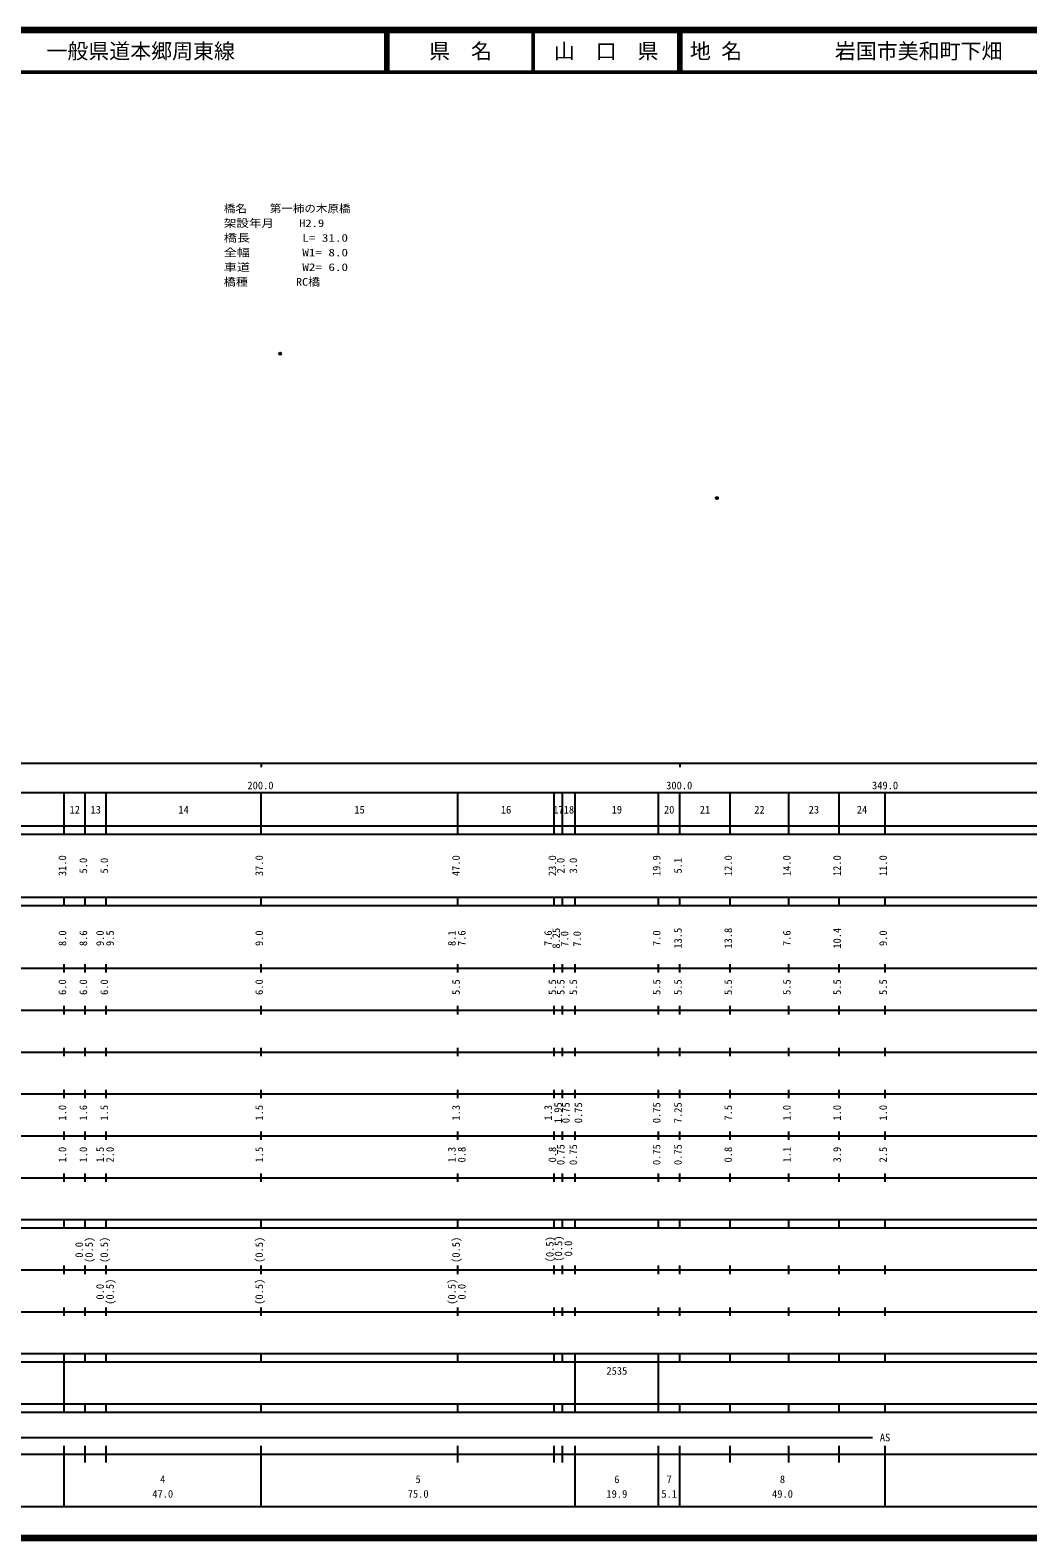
# Model space of a CAD drawing. Units: millimetres on the paper. Extents: x 40 to 680, y 20 to 380.
# Drawn here: x 212.8 to 451.1, y 20 to 380 of the extents above; entities that cross this region are included whole.
import ezdxf
from ezdxf.enums import TextEntityAlignment as Align

# ---------------------------------------------------------------- set-up
doc = ezdxf.new("R2010")
doc.units = ezdxf.units.MM
doc.header["$PDMODE"] = 32
doc.header["$PDSIZE"] = 0.5
doc.layers.add('M-OTRS', color=6, linetype='Continuous')
doc.layers.add('M-TTL-TXT', color=7, linetype='Continuous')
for name, color, linetype, lineweight in [('M-STR-HTXT', 7, 'Continuous', 13), ('M-TTL', 2, 'Continuous', 140), ('M-TTL-BAND', 7, 'Continuous', 25), ('M-TTL-LINE', 7, 'Continuous', 50)]:
    doc.layers.add(name, color=color, linetype=linetype, lineweight=lineweight)
doc.styles.add('ＭＳ ゴシック', font='')
doc.styles.get('ＭＳ ゴシック').set_extended_font_data('MS Gothic')

msp = doc.modelspace()

# ---------------------------------------------------------------- linework, layer by layer
at = {"layer": 'M-OTRS'}
for p in [(272.563, 302.758), (376.854, 268.277)]:
    msp.add_point(p, dxfattribs=at)
at = {"layer": 'M-TTL'}
for p, q in [((680, 380), (40, 380)), ((40, 20), (680, 20))]:
    msp.add_line(p, q, dxfattribs=at)
at = {"layer": 'M-TTL-BAND'}
for p, q in [((40, 205), (579, 205)), ((268, 205), (268, 204)), ((368, 205), (368, 204)), ((68, 198), (579, 198)), ((221, 188), (221, 198)), ((226, 188), (226, 198)), ((231, 188), (231, 198)), ((268, 188), (268, 198)), ((315, 188), (315, 198)), ((338, 188), (338, 198)), ((340, 188), (340, 198)), ((343, 188), (343, 198)), ((362.9, 188), (362.9, 198)), ((368, 188), (368, 198)), ((380, 188), (380, 198)), ((394, 188), (394, 198)), ((406, 188), (406, 198)), ((417, 188), (417, 198)), ((40, 190), (579, 190)), ((40, 188), (579, 188)), ((40, 173), (579, 173)), ((221, 171), (221, 173)), ((226, 171), (226, 173)), ((231, 171), (231, 173)), ((268, 171), (268, 173)), ((315, 171), (315, 173)), ((338, 171), (338, 173)), ((340, 171), (340, 173)), ((343, 171), (343, 173)), ((362.9, 171), (362.9, 173)), ((368, 171), (368, 173)), ((380, 171), (380, 173)), ((394, 171), (394, 173)), ((406, 171), (406, 173)), ((417, 171), (417, 173)), ((40, 171), (579, 171)), ((40, 156), (579, 156)), ((221, 155), (221, 157)), ((226, 155), (226, 157)), ((231, 155), (231, 157)), ((268, 155), (268, 157)), ((315, 155), (315, 157)), ((338, 155), (338, 157)), ((340, 155), (340, 157)), ((343, 155), (343, 157)), ((362.9, 155), (362.9, 157)), ((368, 155), (368, 157)), ((380, 155), (380, 157)), ((394, 155), (394, 157)), ((406, 155), (406, 157)), ((417, 155), (417, 157)), ((46, 146), (579, 146)), ((221, 145), (221, 147)), ((226, 145), (226, 147)), ((231, 145), (231, 147)), ((268, 145), (268, 147)), ((315, 145), (315, 147)), ((338, 145), (338, 147)), ((340, 145), (340, 147)), ((343, 145), (343, 147)), ((362.9, 145), (362.9, 147)), ((368, 145), (368, 147)), ((380, 145), (380, 147)), ((394, 145), (394, 147)), ((406, 145), (406, 147)), ((417, 145), (417, 147)), ((221, 135), (221, 137)), ((226, 135), (226, 137)), ((231, 135), (231, 137)), ((268, 135), (268, 137)), ((315, 135), (315, 137)), ((338, 135), (338, 137)), ((340, 135), (340, 137)), ((343, 135), (343, 137)), ((362.9, 135), (362.9, 137)), ((368, 135), (368, 137)), ((380, 135), (380, 137)), ((394, 135), (394, 137)), ((406, 135), (406, 137)), ((417, 135), (417, 137)), ((52, 136), (579, 136)), ((46, 126), (579, 126)), ((221, 125), (221, 127)), ((226, 125), (226, 127)), ((231, 125), (231, 127)), ((268, 125), (268, 127)), ((315, 125), (315, 127)), ((338, 125), (338, 127)), ((340, 125), (340, 127)), ((343, 125), (343, 127)), ((362.9, 125), (362.9, 127)), ((368, 125), (368, 127)), ((380, 125), (380, 127)), ((394, 125), (394, 127)), ((406, 125), (406, 127)), ((417, 125), (417, 127)), ((52, 116), (579, 116)), ((221, 115), (221, 117)), ((226, 115), (226, 117)), ((231, 115), (231, 117)), ((268, 115), (268, 117)), ((315, 115), (315, 117)), ((338, 115), (338, 117)), ((340, 115), (340, 117)), ((343, 115), (343, 117)), ((362.9, 115), (362.9, 117)), ((368, 115), (368, 117)), ((380, 115), (380, 117)), ((394, 115), (394, 117)), ((406, 115), (406, 117)), ((417, 115), (417, 117)), ((46, 106), (579, 106)), ((221, 105), (221, 107)), ((226, 105), (226, 107)), ((231, 105), (231, 107)), ((268, 105), (268, 107)), ((315, 105), (315, 107)), ((338, 105), (338, 107)), ((340, 105), (340, 107)), ((343, 105), (343, 107)), ((362.9, 105), (362.9, 107)), ((368, 105), (368, 107)), ((380, 105), (380, 107)), ((394, 105), (394, 107)), ((406, 105), (406, 107)), ((417, 105), (417, 107)), ((40, 96), (579, 96)), ((40, 94), (579, 94)), ((221, 94), (221, 96)), ((226, 94), (226, 96)), ((231, 94), (231, 96)), ((268, 94), (268, 96)), ((315, 94), (315, 96)), ((338, 94), (338, 96)), ((340, 94), (340, 96)), ((343, 94), (343, 96)), ((362.9, 94), (362.9, 96)), ((368, 94), (368, 96)), ((380, 94), (380, 96)), ((394, 94), (394, 96)), ((406, 94), (406, 96)), ((417, 94), (417, 96)), ((49, 84), (579, 84)), ((221, 83), (221, 85)), ((226, 83), (226, 85)), ((231, 83), (231, 85)), ((268, 83), (268, 85)), ((315, 83), (315, 85)), ((338, 83), (338, 85)), ((340, 83), (340, 85)), ((343, 83), (343, 85)), ((362.9, 83), (362.9, 85)), ((368, 83), (368, 85)), ((380, 83), (380, 85)), ((394, 83), (394, 85)), ((406, 83), (406, 85)), ((417, 83), (417, 85)), ((40, 74), (579, 74)), ((221, 73), (221, 75)), ((226, 73), (226, 75)), ((231, 73), (231, 75)), ((268, 73), (268, 75)), ((315, 73), (315, 75)), ((338, 73), (338, 75)), ((340, 73), (340, 75)), ((343, 73), (343, 75)), ((362.9, 73), (362.9, 75)), ((368, 73), (368, 75)), ((380, 73), (380, 75)), ((394, 73), (394, 75)), ((406, 73), (406, 75)), ((417, 73), (417, 75)), ((40, 64), (579, 64)), ((40, 62), (579, 62)), ((221, 62), (221, 64)), ((221, 52), (221, 62)), ((226, 62), (226, 64)), ((231, 62), (231, 64)), ((268, 62), (268, 64)), ((315, 62), (315, 64)), ((338, 62), (338, 64)), ((340, 62), (340, 64)), ((343, 62), (343, 64)), ((343, 52), (343, 62)), ((362.9, 62), (362.9, 64)), ((362.9, 52), (362.9, 62)), ((368, 62), (368, 64)), ((380, 62), (380, 64)), ((394, 62), (394, 64)), ((406, 62), (406, 64)), ((417, 62), (417, 64)), ((40, 52), (579, 52)), ((221, 50), (221, 52)), ((226, 50), (226, 52)), ((231, 50), (231, 52)), ((268, 50), (268, 52)), ((315, 50), (315, 52)), ((338, 50), (338, 52)), ((340, 50), (340, 52)), ((343, 50), (343, 52)), ((362.9, 50), (362.9, 52)), ((368, 50), (368, 52)), ((380, 50), (380, 52)), ((394, 50), (394, 52)), ((406, 50), (406, 52)), ((417, 50), (417, 52)), ((40, 50), (579, 50)), ((71, 44), (414, 44)), ((40, 40), (579, 40)), ((221, 27.5), (221, 42)), ((226, 38), (226, 42)), ((231, 38), (231, 42)), ((268, 27.5), (268, 42)), ((315, 38), (315, 42)), ((338, 38), (338, 42)), ((340, 38), (340, 42)), ((343, 27.5), (343, 42)), ((362.9, 27.5), (362.9, 42)), ((368, 27.5), (368, 42)), ((380, 38), (380, 42)), ((394, 38), (394, 42)), ((406, 38), (406, 42)), ((417, 27.5), (417, 42)), ((68, 27.5), (579, 27.5))]:
    msp.add_line(p, q, dxfattribs=at)
at = {"layer": 'M-TTL-LINE'}
for p, q in [((297.75, 380), (297.75, 370)), ((298.25, 380), (298.25, 370)), ((333, 380), (333, 370)), ((367.75, 380), (367.75, 370)), ((368.25, 380), (368.25, 370)), ((40, 370), (680, 370))]:
    msp.add_line(p, q, dxfattribs=at)

# ---------------------------------------------------------------- texts
at = {"layer": 'M-STR-HTXT', "style": 'ＭＳ ゴシック'}
for s, width, p in [('橋名\u3000\u3000第一柿の木原橋', 1.1, (259.083, 335.931)), ('架設年月\u3000\u3000H2.9', 1.2, (259.083, 332.431)), ('橋長\u3000\u3000\u3000\u3000L= 31.0', 1.25, (259.083, 328.931)), ('全幅\u3000\u3000\u3000\u3000W1= 8.0', 1.25, (259.083, 325.431)), ('車道\u3000\u3000\u3000\u3000W2= 6.0', 1.25, (259.083, 321.931)), ('橋種\u3000\u3000\u3000\u3000RC橋', 1.15, (259.083, 318.431))]:
    msp.add_text(s, height=1.833, dxfattribs=dict(at, width=width)).set_placement(p, align=Align.BOTTOM_LEFT)
at = {"layer": 'M-TTL-BAND', "style": 'ＭＳ ゴシック'}
for s, p in [('200.0', (267.844, 198.195)), ('300.0', (367.844, 198.195)), ('349.0', (417, 198.195)), ('12', (223.5, 192.405)), ('13', (228.5, 192.405)), ('14', (249.5, 192.405)), ('15', (291.5, 192.405)), ('16', (326.5, 192.405)), ('17', (339, 192.405)), ('18', (341.5, 192.405)), ('19', (352.95, 192.405)), ('20', (365.45, 192.405)), ('21', (374, 192.405)), ('22', (387, 192.405)), ('23', (400, 192.405)), ('24', (411.5, 192.405)), ('AS', (417, 42.5)), ('4', (244.5, 32.523)), ('5', (305.5, 32.523)), ('6', (352.95, 32.523)), ('7', (365.45, 32.523)), ('8', (392.5, 32.523)), ('47.0', (244.5, 29.033)), ('75.0', (305.5, 29.033)), ('19.9', (352.95, 29.033)), ('5.1', (365.45, 29.033)), ('49.0', (392.5, 29.033))]:
    msp.add_text(s, height=1.833, dxfattribs=at).set_placement(p, align=Align.BOTTOM_CENTER)
for s, p in [('31.0', (222, 180.5)), ('5.0', (227, 180.5)), ('5.0', (232, 180.5)), ('37.0', (269, 180.5)), ('47.0', (316, 180.5)), ('23.0', (339, 180.5)), ('2.0', (341, 180.5)), ('3.0', (344, 180.5)), ('19.9', (363.9, 180.5)), ('5.1', (369, 180.5)), ('12.0', (381, 180.5)), ('14.0', (395, 180.5)), ('12.0', (407, 180.5)), ('11.0', (418, 180.5)), ('8.0', (222, 163.174)), ('8.6', (227, 163.174)), ('9.0', (231, 163.174)), ('9.5', (233.37, 163.174)), ('9.0', (269, 163.174)), ('8.1', (315, 163.174)), ('7.6', (317.37, 163.174)), ('7.6', (338, 163.174)), ('8.25', (339.915, 163.174)), ('7.0', (341.911, 163.022)), ('7.0', (344.911, 163.022)), ('7.0', (363.9, 163.174)), ('13.5', (369, 163.174)), ('13.8', (381, 163.174)), ('7.6', (395, 163.174)), ('10.4', (407, 163.174)), ('9.0', (418, 163.174)), ('6.0', (222, 151.5)), ('6.0', (227, 151.5)), ('6.0', (232, 151.5)), ('6.0', (269, 151.5)), ('5.5', (316, 151.5)), ('5.5', (339, 151.5)), ('5.5', (341, 151.5)), ('5.5', (344, 151.5)), ('5.5', (363.9, 151.5)), ('5.5', (369, 151.5)), ('5.5', (381, 151.5)), ('5.5', (395, 151.5)), ('5.5', (407, 151.5)), ('5.5', (418, 151.5)), ('1.0', (222, 121.5)), ('1.6', (227, 121.5)), ('1.5', (232, 121.5)), ('1.5', (269, 121.5)), ('1.3', (316, 121.5)), ('1.3', (338, 121.5)), ('1.95', (340.37, 121.5)), ('0.75', (342.214, 121.5)), ('0.75', (345.214, 121.5)), ('0.75', (363.9, 121.5)), ('7.25', (369, 121.5)), ('7.5', (381, 121.5)), ('1.0', (395, 121.5)), ('1.0', (407, 121.5)), ('1.0', (418, 121.5)), ('1.0', (222, 111.5)), ('1.0', (227, 111.5)), ('1.5', (231, 111.5)), ('2.0', (233.37, 111.5)), ('1.5', (269, 111.5)), ('1.3', (315, 111.5)), ('0.8', (317.37, 111.5)), ('0.8', (339, 111.5)), ('0.75', (341, 111.5)), ('0.75', (344, 111.5)), ('0.75', (363.9, 111.5)), ('0.75', (369, 111.5)), ('0.8', (381, 111.5)), ('1.1', (395, 111.5)), ('3.9', (407, 111.5)), ('2.5', (418, 111.5)), ('0.0', (226, 88.764)), ('(0.5)', (228.37, 88.764)), ('(0.5)', (232, 88.764)), ('(0.5)', (269, 88.764)), ('(0.5)', (316, 88.764)), ('(0.5)', (338.393, 88.916)), ('(0.5)', (340.455, 89.068)), ('0.0', (342.825, 89.068)), ('0.0', (231, 78.764)), ('(0.5)', (233.37, 78.764)), ('(0.5)', (269, 78.764)), ('(0.5)', (315, 78.764)), ('0.0', (317.37, 78.764))]:
    msp.add_text(s, height=1.833, rotation=90, dxfattribs=at).set_placement(p, align=Align.BOTTOM_CENTER)
msp.add_text('2535', height=1.833, dxfattribs=at).set_placement((350.45, 58.405), align=Align.BOTTOM_LEFT)
at = {"layer": 'M-TTL-TXT', "style": 'ＭＳ ゴシック'}
for s, p in [('一般県道本郷周東線', (216.734, 375)), ('地 名', (370.38, 375)), ('岩国市美和町下畑', (405.024, 375))]:
    msp.add_text(s, height=3.666, dxfattribs=at).set_placement(p, align=Align.MIDDLE_LEFT)
for s, p in [('県\u3000名', (315.625, 375)), ('山\u3000口\u3000県', (350.375, 375))]:
    msp.add_text(s, height=3.666, dxfattribs=at).set_placement(p, align=Align.MIDDLE_CENTER)

doc.saveas('drawing.dxf')
